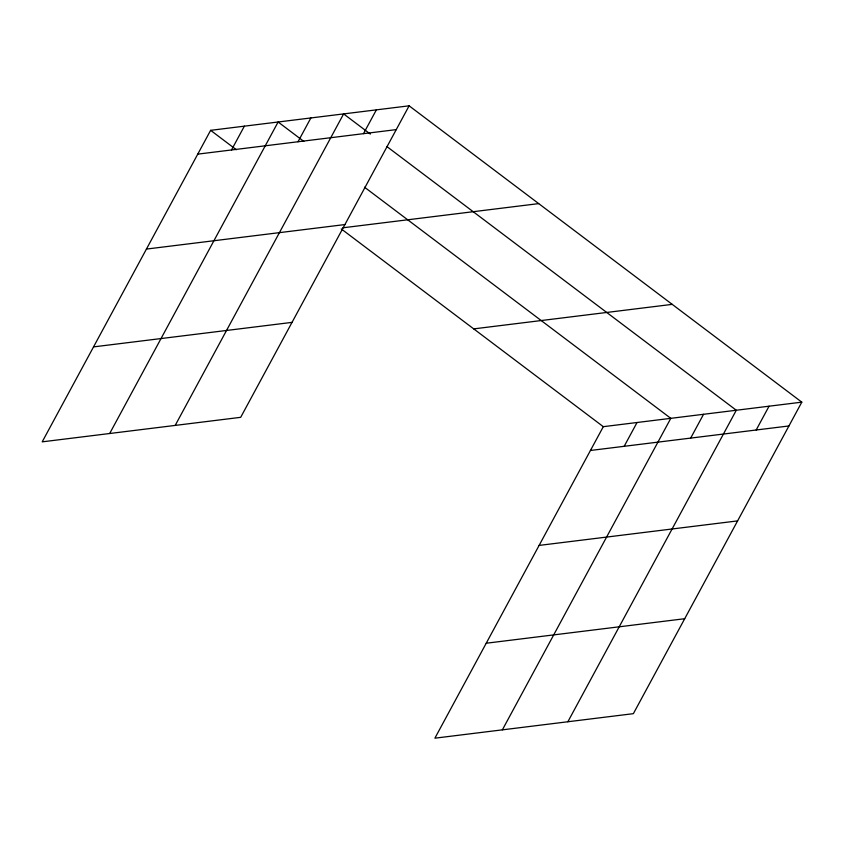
<?xml version="1.0" encoding="UTF-8"?>
<svg xmlns="http://www.w3.org/2000/svg" width="844" height="844" viewBox="0 0 844 844"><rect width="100%" height="100%" fill="white"/><g stroke="black" fill="none" stroke-linecap="round" stroke-linejoin="round"><path stroke-width="1.27" d="M409.118 105.816L210.631 130.335L42.2 441.845L240.688 417.326L409.118 105.816L801.8 402.155L633.369 713.665L434.882 738.183L603.312 426.674L801.8 402.155M231.509 149.968L244.37 126.167M109.688 433.51L278.119 122L303.829 141.402M298.006 141.75L310.866 117.96M175.193 425.418L343.624 113.908L370.358 134.09M363.5 133.658L376.371 109.868M624.18 446.297L637.051 422.506M502.37 729.849L670.79 418.339L364.502 187.199M690.677 438.089L703.548 414.298M567.864 721.757L736.295 410.247L386.816 146.508M756.182 429.997L769.053 406.207M197.76 154.135L396.258 129.617M146.423 249.075L344.922 224.557M342.812 227.806L538.704 203.615M93.536 346.895L292.024 322.376M473.727 328.886L672.214 304.368M590.441 450.474L788.929 425.956M539.105 545.414L737.603 520.896M486.218 643.234L684.706 618.715M210.631 130.335L236.341 149.736M341.25 228.914L603.312 426.674"/></g></svg>
